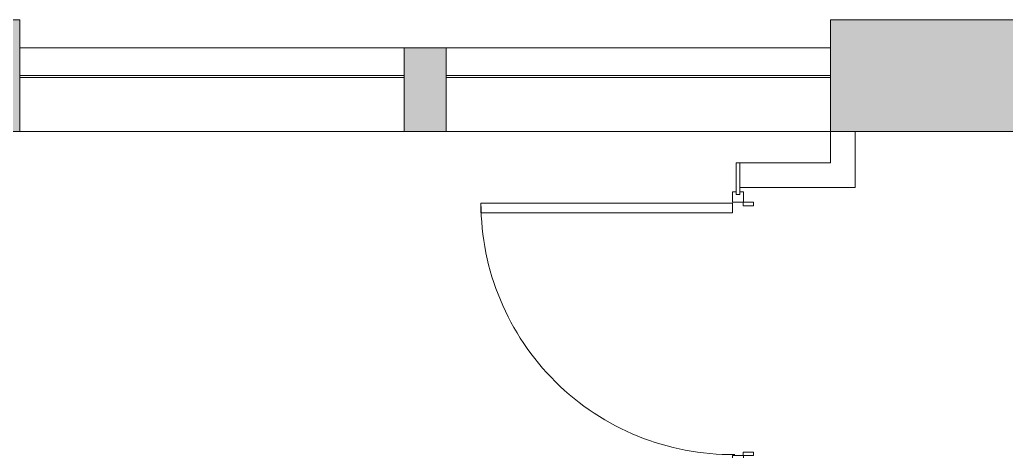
# Model space of a CAD drawing. Header units: inches. Extents: x 0 to 2535, y 0 to 2052.
# Drawn here: x 723 to 864.1, y 1989.7 to 2051.5 of the extents above; entities that cross this region are included whole.
import ezdxf

# ---------------------------------------------------------------- set-up
doc = ezdxf.new("R2010")
doc.units = ezdxf.units.IN
doc.header["$MEASUREMENT"] = 0
for name, color, linetype, lineweight in [('A-DETL', 90, 'Continuous', 9), ('A-DETL-GENF', 92, 'Continuous', 9), ('A-DOOR', 31, 'Continuous', 13), ('A-WALL', 113, 'Continuous', 13), ('I-WALL', 2, 'Continuous', 13), ('Victor Bldg - 7th Floor_LINK_dwg', 8, 'Continuous', 9), ('WINDOWS', 7, 'Continuous', 9)]:
    doc.layers.add(name, color=color, linetype=linetype, lineweight=lineweight)

# ---------------------------------------------------------------- blocks, each defined once
blk = doc.blocks.new('Victor Bldg - 7th Floor_LINK_dwg-6972240-Level 07  POWER _ SIGNAL')
at = {"layer": 'WINDOWS'}
for p, q in [((778, 2047.5), (723, 2047.5)), ((839, 2047.5), (784, 2047.5)), ((778, 2043.5), (723, 2043.5)), ((778, 2043.25), (723, 2043.25)), ((839, 2043.5), (784, 2043.5)), ((839, 2043.25), (784, 2043.25)), ((778, 2035.5), (723, 2035.5)), ((839, 2035.5), (784, 2035.5))]:
    blk.add_line(p, q, dxfattribs=at)
blk = doc.blocks.new('Door - Single - Full Lite-7789768-Level 07  POWER _ SIGNAL')
at = {"layer": 'A-DOOR', "lineweight": 9}
for p, q in [((-14.13, 2.14), (-13.63, 2.14)), ((-14.13, 0.68), (-14.13, 2.14)), ((-13.63, 2.14), (-13.63, 0.64)), ((21.62, 2.14), (22.12, 2.14)), ((21.62, 0.64), (21.62, 2.14)), ((22.12, 2.14), (22.12, 0.68)), ((-15.63, 0.68), (-14.13, 0.68)), ((-15.63, 0.16), (-15.63, 0.68)), ((-14.13, 0.64), (-14.13, -0.86)), ((-13.63, 0.64), (-14.13, 0.64)), ((22.12, 0.64), (21.62, 0.64)), ((22.12, 0.68), (23.62, 0.68)), ((22.12, -0.86), (22.12, 0.64)), ((23.62, 0.68), (23.62, 0.16)), ((-15.63, -0.86), (-15.63, -0.34)), ((-14.13, -0.86), (-15.63, -0.86)), ((23.62, -0.86), (22.12, -0.86)), ((23.62, -0.34), (23.62, -0.86))]:
    blk.add_line(p, q, dxfattribs=at)
at = {"layer": 'A-DOOR'}
for p, q in [((-12.63, -0.86), (-14.01, -0.86)), ((-14.01, -0.86), (-14.01, -36.86)), ((-12.63, -36.86), (-12.63, -0.86)), ((-14.01, -36.86), (-12.63, -36.86))]:
    blk.add_line(p, q, dxfattribs=at)
at = {"layer": 'A-DOOR', "lineweight": 9}
blk.add_arc((-14.01, -0.86), 36, 270, 0.5, dxfattribs=at)

msp = doc.modelspace()

# ---------------------------------------------------------------- hatches: boundary and pattern name
at = {"layer": 'A-DETL-GENF'}
h = msp.add_hatch(color=7, dxfattribs=at)
h.paths.add_polyline_path([(1063, 2035.5), (1083, 2035.5), (1083, 2051.5), (1019, 2051.5), (1019, 2035.5), (1039, 2035.5)], flags=0)
h.paths.add_polyline_path([(1138, 2035.5), (1144, 2035.5), (1144, 2047.5), (1138, 2047.5)], flags=0)
h.paths.add_polyline_path([(1323.25, 2035.5), (1324, 2035.5), (1324, 2047.5), (1318, 2047.5), (1318, 2035.5), (1323, 2035.5)], flags=0)
h.paths.add_polyline_path([(659, 2035.5), (723, 2035.5), (723, 2051.5), (659, 2051.5), (659, 2035.52)], flags=0)
h.paths.add_polyline_path([(1201.5, 2035.5), (1263, 2035.5), (1263, 2051.5), (1199, 2051.5), (1199, 2035.5), (1200.75, 2035.5)], flags=0)
h.paths.add_polyline_path([(604, 2035.5), (604, 2047.5), (598, 2047.5), (598, 2035.5)], flags=0)
h.paths.add_polyline_path([(778, 2035.5), (784, 2035.5), (784, 2047.5), (778, 2047.5)], flags=0)
h.paths.add_polyline_path([(896.03, 2035.5), (903, 2035.5), (903, 2051.5), (839, 2051.5), (839, 2035.5), (892.5, 2035.5)], flags=0)
h.paths.add_polyline_path([(958, 2035.5), (963.75, 2035.5), (963.75, 2047.5), (958, 2047.5)], flags=0)

# ---------------------------------------------------------------- linework, layer by layer
at = {"layer": 'A-DETL'}
for p, q in [((723, 2051.5), (659, 2051.5)), ((723, 2035.5), (723, 2051.5)), ((903, 2051.5), (839, 2051.5)), ((839, 2051.5), (839, 2035.5)), ((784, 2047.5), (778, 2047.5)), ((778, 2047.5), (778, 2035.5)), ((784, 2035.5), (784, 2047.5)), ((659, 2035.5), (723, 2035.5)), ((778, 2035.5), (784, 2035.5)), ((839, 2035.5), (903, 2035.5))]:
    msp.add_line(p, q, dxfattribs=at)
at = {"layer": 'A-WALL'}
msp.add_line((826, 2031), (826, 2027.5), dxfattribs=at)
at = {"layer": 'I-WALL'}
for p, q in [((839, 2035.5), (839, 2031)), ((842.5, 2027.5), (842.5, 2035.5)), ((825.5, 2031), (825.5, 2026.5)), ((839, 2031), (825.5, 2031)), ((826, 2026.5), (826, 2027.5)), ((826, 2027.5), (842.5, 2027.5)), ((825.5, 2026.5), (826, 2026.5))]:
    msp.add_line(p, q, dxfattribs=at)

# ---------------------------------------------------------------- block references
at = {"layer": 'A-DOOR', "rotation": 269.9999999999999}
msp.add_blockref('Door - Single - Full Lite-7789768-Level 07  POWER _ SIGNAL', (825.84, 2011.24), dxfattribs=at)
at = {"layer": 'Victor Bldg - 7th Floor_LINK_dwg', "color": 7}
msp.add_blockref('Victor Bldg - 7th Floor_LINK_dwg-6972240-Level 07  POWER _ SIGNAL', (0, 0), dxfattribs=at)

doc.saveas('drawing.dxf')
